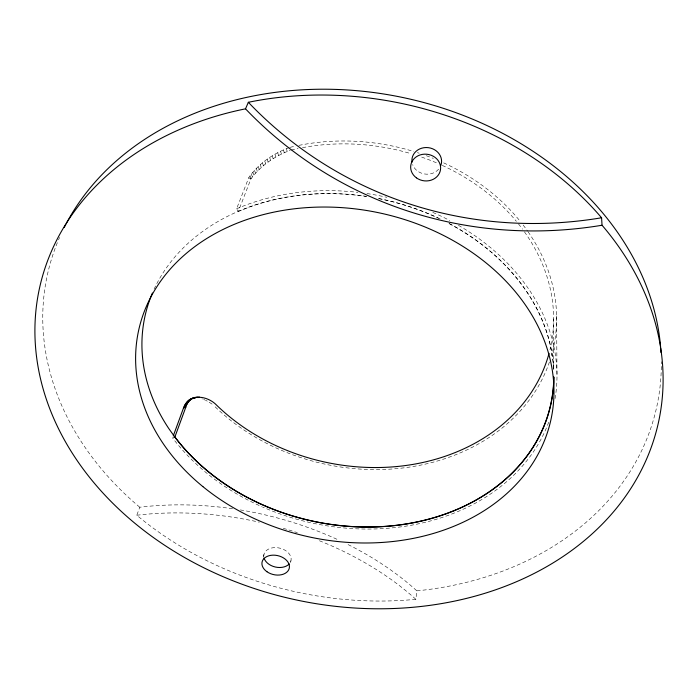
<?xml version="1.0" encoding="UTF-8"?>
<svg xmlns="http://www.w3.org/2000/svg" width="698" height="698" viewBox="0 0 698 698"><rect width="100%" height="100%" fill="white"/><g stroke="black" fill="none" stroke-linecap="round" stroke-linejoin="round"><path stroke-width="0.52" stroke-dasharray="3.49 2.62" d="M232.6 508.737A250.207 159.947 13.4 0 0 143.282 506.827L139.792 507.237L136.799 515.246L139.583 517.55A314.318 249.552 12 0 0 412.204 599.661L415.868 599.32L416.828 590.84L414.403 588.667A250.207 159.947 13.4 0 0 346.243 543.672M290.543 562.605L290.961 560.712M263.233 557.353L263.94 554.526M289.269 147.548C273.337 153.525 258.391 163.576 248.724 177.772L236.578 208.824L238.297 211.477L250.94 178.871C260.694 165.635 274.916 156.038 290.228 150.332M236.578 208.824L237.364 208.475A210.665 167.084 12 0 1 357.934 192.36M238.297 211.477L239.074 211.136A207.542 164.58 12 0 1 366.59 196.522M174.849 437.053L172.554 437.882L173.977 439.757A210.665 167.084 12 0 0 261.829 506.696M136.799 515.246L140.315 514.836A251.856 159.999 13.4 0 1 259.333 522.2M416.828 590.84L417.814 590.744A311.744 248.645 12 0 0 661.311 361.677M248.724 177.772L250.94 178.871M201.966 398.846L202.437 399.02M203.703 399.474L204.88 399.998M207.28 401.158L205.482 400.251M209.156 402.205L212.951 404.674M139.792 507.237L139.033 506.617A311.744 248.645 12 0 1 58.161 240.714M415.868 599.32L413.425 597.139A251.856 159.999 13.4 0 0 317.529 539.99M251.332 174.072L252.379 176.908M249.98 175.879L251.036 178.732M254.491 170.364L255.52 173.2M252.842 172.232L253.88 175.067M256.279 168.488L257.309 171.315M260.258 164.737L261.279 167.546M258.208 166.613L259.228 169.431M262.439 162.887L263.451 165.696M264.734 161.055L265.737 163.864M269.637 157.539L270.632 160.331M267.133 159.266L268.128 162.076M272.229 155.855L273.215 158.647M274.907 154.249L275.893 157.041M277.664 152.722L278.642 155.506M280.491 151.283L281.46 154.066M283.371 149.93L284.339 152.714M286.302 148.683L287.262 151.466M556.603 315.906L556.987 376.1M553.619 318.846L553.758 369.617M58.51 239.885A311.744 248.645 12 0 1 59.583 237.399M263.792 556.358A13.864 9.702 13 0 1 280.038 548.192A13.864 9.702 13 0 1 289.984 562.963M154.136 289.12A207.672 164.684 12 0 1 237.686 211.59L249.727 206.817A207.672 164.684 12 0 1 366.834 196.426M378.953 198.555A207.672 164.684 12 0 1 440.682 219.181M449.346 223.578A207.672 164.684 12 0 1 553.767 369.687M240.313 509.933A250.207 159.947 13.4 0 1 338.565 540.008M283.24 528.316A251.856 159.999 13.4 0 1 287.96 529.712M288.902 530A251.856 159.999 13.4 0 1 297.331 532.687M438.632 169.178A14.885 13.297 7.8 0 1 424.288 173.942A14.885 13.297 7.8 0 1 412.605 164.571M378.377 198.564A207.542 164.58 12 0 1 438.501 218.282M448.954 223.517A207.542 164.58 12 0 1 553.645 370.167M548.698 422.211A210.665 167.084 12 0 1 293.762 518.361M292.968 518.125A210.665 167.084 12 0 1 262.579 507.027M366.956 193.555A210.665 167.084 12 0 1 386.858 197.325M432.786 212.393A210.665 167.084 12 0 1 449.8 220.551M458.411 225.297A210.665 167.084 12 0 1 554.858 399.701M528.081 231.797A198.433 162.59 12 0 1 551.437 355.648M549.448 361.957A198.433 162.59 12 0 1 405.459 467.651A198.433 162.59 12 0 1 214.181 405.896M290.106 147.339A198.433 162.59 12 0 1 295.367 146.118M298.91 145.376A198.433 162.59 12 0 1 413.757 151.492M417.369 152.626A198.433 162.59 12 0 1 419.166 153.22M426.304 155.706A198.433 162.59 12 0 1 433.336 158.42M443.675 162.87A198.433 162.59 12 0 1 520.01 221.065M523.151 225.044A198.433 162.59 12 0 1 527.609 231.117M524.442 231.841A195.492 160.156 12 0 1 549.98 349.707M291.171 150.096A195.492 160.156 12 0 1 298.09 148.526M302.461 147.662A195.492 160.156 12 0 1 411.043 153.682M421.679 157.111A195.492 160.156 12 0 1 438.065 163.524M442.27 165.409A195.492 160.156 12 0 1 516.372 221.327M518.474 223.918A195.492 160.156 12 0 1 522.514 229.18"/><path stroke-width="1.05" d="M174.849 437.053L185.799 407.204C189.708 392.398 207.943 396.342 216.144 404.709A195.492 160.156 12 0 0 409.656 464.938A195.492 160.156 12 0 0 549.056 353.328M173.279 435.901L183.478 408.077C185.075 403.339 188.643 399.073 193.66 397.86M245.513 108.836L248.348 102.292L252.955 101.376A314.074 249.465 12 0 1 598.727 214.469L601.58 217.776L602.042 225.245L602.819 226.143A316.683 250.381 12 0 1 508.694 584.933A316.683 250.381 12 0 1 64.373 439.88A316.683 250.381 12 0 1 244.248 109.089L245.513 108.836L248.942 112.387A450.114 420.781 -60 0 0 597.165 226.03L602.042 225.245M190.109 399.343L192.404 398.479M191.365 398.724L194.986 397.398M192.7 398.261L196.382 397.101M188.922 400.129L191.217 399.256M196.312 397.546L197.839 396.97M187.806 401.071L190.109 400.198M197.831 397.563L199.358 396.996M186.776 402.17L189.088 401.298M185.825 403.427L188.137 402.554M184.953 404.831L187.273 403.959M184.167 406.384L186.488 405.512M183.478 408.077L185.799 407.204M601.58 217.776L596.738 218.561A445.795 416.235 -60.6 0 1 251.751 105.826L248.348 102.292M195.553 397.834L194.088 397.965M174.945 437.018L176.35 438.868A207.542 164.58 12 0 0 406.76 523.832A207.542 164.58 12 0 0 553.776 377.077M64.225 227.531A311.744 248.645 12 0 1 65.9 224.276M66.327 223.465A311.744 248.645 12 0 1 402.065 97.354A311.744 248.645 12 0 1 660.605 347.081M660.683 347.997A311.744 248.645 12 0 1 660.989 352.569M289.199 563.967A13.864 9.702 13 0 1 275.326 567.02A13.864 9.702 13 0 1 264.132 558.226M553.915 377.156A207.672 164.684 12 0 1 405.782 524.085A207.672 164.684 12 0 1 175.137 437.454L168.803 428.572A207.672 164.684 12 0 1 152.408 293.012M412.003 162.111A14.885 13.297 7.8 0 1 428.267 147.653A14.885 13.297 7.8 0 1 440.796 165.557M266.941 571.723A13.951 9.72 13 0 0 289.26 568.294A13.951 9.72 13 0 0 270.815 555.346A13.951 9.72 13 0 0 266.941 571.723M202.874 486.602A210.927 165.775 12 0 0 548.829 427.97A210.927 165.775 12 0 0 282.673 210.482A210.927 165.775 12 0 0 202.874 486.602M416.409 177.842A15.016 13.367 7.9 0 0 440.482 169.841A15.016 13.367 7.9 0 0 420.039 154.965A15.016 13.367 7.9 0 0 416.409 177.842"/></g></svg>
